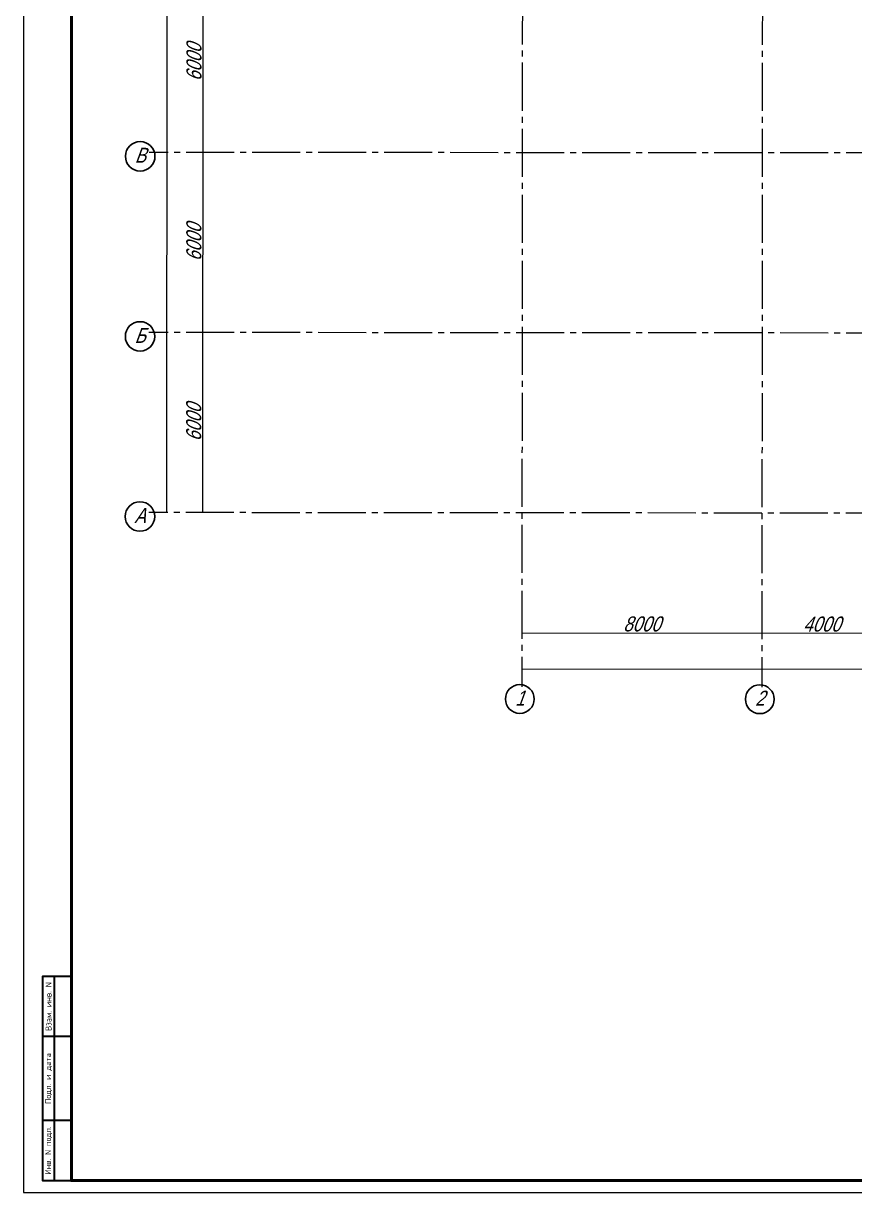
# Model space of a CAD drawing. Header units: millimetres. Extents: x 1949 to 134543, y 1145 to 48705.
# Drawn here: x 100903 to 114758, y 1145 to 20622 of the extents above; entities that cross this region are included whole.
import ezdxf

# ---------------------------------------------------------------- set-up
doc = ezdxf.new("R2010")
doc.units = ezdxf.units.MM
doc.linetypes.add('LTYPE_5', pattern=[1100, 800, -100, 100, -100])
doc.layers.add('Общий01', color=18, linetype='Continuous', lineweight=13, true_color=0x000000)
doc.styles.add('ARIAL', font='arial.ttf')
doc.styles.add('ARIALUNICODEMS', font='ARIALUNI.ttf')
doc.styles.add('СПДС', font='isocpeur.ttf', dxfattribs={"width": 0.9})

# ---------------------------------------------------------------- blocks, each defined once
blk = doc.blocks.new('*U221')
at = {"lineweight": 0}
blk.add_lwpolyline([(-836, -5), (5, -5), (5, 1184), (-836, 1184)], close=True, dxfattribs=at)
at = {"color": 0, "linetype": 'Continuous', "lineweight": 50}
blk.add_lwpolyline([(-816, 1179), (0, 1179), (0, 0), (-816, 0)], close=True, dxfattribs=at)
at = {"lineweight": 35}
for points in [[(-816, 85), (-828, 85), (-828, 0), (-816, 0)], [(-823, 0), (-823, 85)], [(-816, 60), (-828, 60)], [(-816, 25), (-828, 25)]]:
    blk.add_lwpolyline(points, dxfattribs=at)
at = {"lineweight": -2, "char_height": 2.5, "attachment_point": 5, "rotation": 90, "style": 'СПДС'}
for s, insert, width in [('Взам. инв. N', (-825.5, 72.5), 24.9913), ('Подл. и дата', (-825.5, 42.5), 34.9913), ('Инв. N подл.', (-825.5, 12.5), 24.9913)]:
    blk.add_mtext(s, dxfattribs=dict(at, insert=insert, width=width))

msp = doc.modelspace()

# ---------------------------------------------------------------- linework, layer by layer
at = {"layer": 'Общий01', "color": 252, "linetype": 'LTYPE_5', "lineweight": 5}
for p, q in [((109237, 43068), (109211, 9568)), ((113237, 43065), (113211, 9565)), ((130818, 18451), (102998, 18473)), ((130815, 15451), (102995, 15473)), ((130813, 12451), (102993, 12473))]:
    msp.add_line(p, q, dxfattribs=at)
at = {"layer": 'Общий01', "color": 252, "linetype": 'Continuous', "lineweight": 5}
for p, q in [((103293, 12473), (103317, 42473)), ((103893, 12472), (103917, 42472)), ((103894, 13550), (103894, 13550)), ((109211, 10468), (130211, 10451)), ((109211, 9868), (130211, 9851))]:
    msp.add_line(p, q, dxfattribs=at)
at = {"layer": 'Общий01', "color": 252, "linetype": 'Continuous', "lineweight": 25}
for centre, radius in [((102851, 18408), 246), ((102848, 15408), 245), ((102846, 12408), 246), ((109177, 9367), 240), ((113177, 9364), 240)]:
    msp.add_circle(centre, radius, dxfattribs=at)

# ---------------------------------------------------------------- block references
at = {"xscale": 40, "yscale": 40, "zscale": 40}
msp.add_blockref('*U221', (134343, 1345), dxfattribs=at)

# ---------------------------------------------------------------- texts
at = {"layer": 'Общий01', "color": 252, "linetype": 'Continuous', "lineweight": 5, "style": 'ARIAL', "oblique": 20, "width": 0.8}
for s, rotation, p in [('6000', 89.9547, (103871, 19660)), ('6000', 89.9547, (103869, 16660)), ('6000', 89.9547, (103867, 13660)), ('8000', 359.9547, (110899, 10494)), ('4000', 359.9547, (113899, 10491))]:
    msp.add_text(s, height=250, rotation=rotation, dxfattribs=at).set_placement(p)
at = {"layer": 'Общий01', "color": 252, "linetype": 'Continuous', "lineweight": 25, "style": 'ARIALUNICODEMS', "oblique": 20, "width": 0.8}
for s, p in [('В', (102758, 18300)), ('Б', (102756, 15300)), ('А', (102753, 12300)), ('1', (109099, 9259)), ('2', (113099, 9256))]:
    msp.add_text(s, height=250, rotation=359.9547, dxfattribs=at).set_placement(p)

doc.saveas('drawing.dxf')
